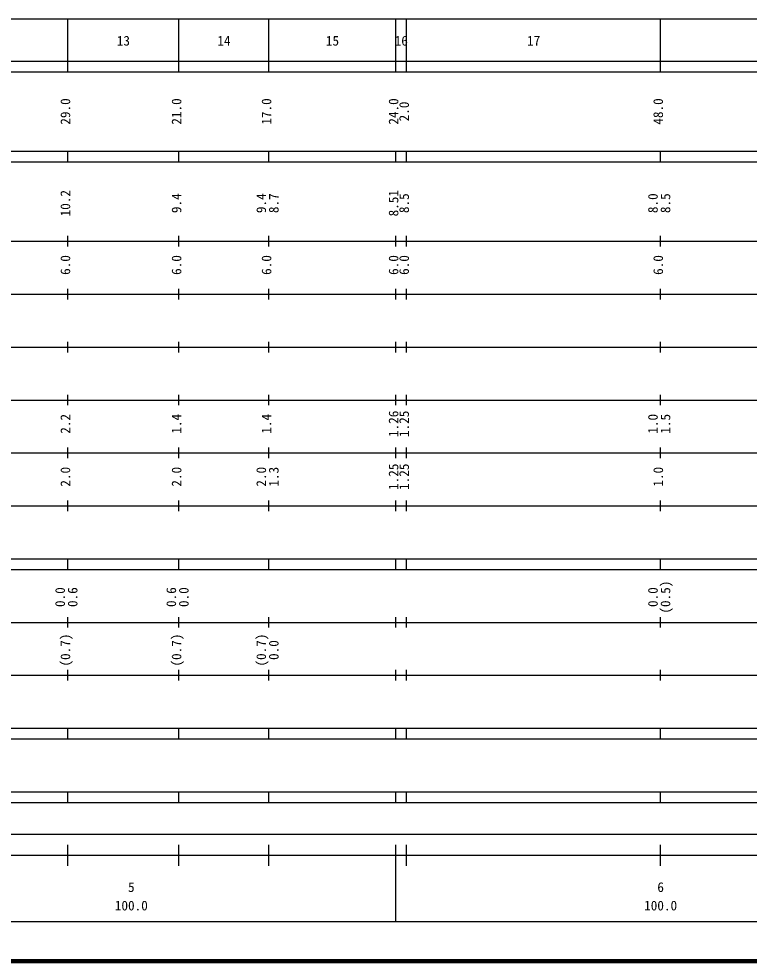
# Model space of a CAD drawing. Units: millimetres on the paper, enlarged 1000 times. Extents: x 40000 to 680000, y 20000 to 380000.
# Drawn here: x 296748 to 434725, y 20000 to 198000 of the extents above; entities that cross this region are included whole.
import ezdxf
from ezdxf.enums import TextEntityAlignment as Align

# ---------------------------------------------------------------- set-up
doc = ezdxf.new("R2010")
doc.units = ezdxf.units.MM
doc.header["$LTSCALE"] = 1000
doc.layers.add('M-TTL', color=2, linetype='Continuous', lineweight=140)
doc.layers.add('M-TTL-BAND', color=7, linetype='Continuous', lineweight=25)
doc.styles.add('ＭＳ ゴシック', font='')
doc.styles.get('ＭＳ ゴシック').set_extended_font_data('MS Gothic')

msp = doc.modelspace()

# ---------------------------------------------------------------- linework, layer by layer
at = {"layer": 'M-TTL'}
msp.add_line((40000, 20000), (680000, 20000), dxfattribs=at)
at = {"layer": 'M-TTL-BAND'}
for p, q in [((68000, 198000), (579000, 198000)), ((306000, 188000), (306000, 198000)), ((327000, 188000), (327000, 198000)), ((344000, 188000), (344000, 198000)), ((368000, 188000), (368000, 198000)), ((370000, 188000), (370000, 198000)), ((418000, 188000), (418000, 198000)), ((40000, 190000), (579000, 190000)), ((40000, 188000), (579000, 188000)), ((40000, 173000), (579000, 173000)), ((306000, 171000), (306000, 173000)), ((327000, 171000), (327000, 173000)), ((344000, 171000), (344000, 173000)), ((368000, 171000), (368000, 173000)), ((370000, 171000), (370000, 173000)), ((418000, 171000), (418000, 173000)), ((40000, 171000), (579000, 171000)), ((306000, 155000), (306000, 157000)), ((327000, 155000), (327000, 157000)), ((344000, 155000), (344000, 157000)), ((368000, 155000), (368000, 157000)), ((370000, 155000), (370000, 157000)), ((418000, 155000), (418000, 157000)), ((40000, 156000), (579000, 156000)), ((46000, 146000), (579000, 146000)), ((306000, 145000), (306000, 147000)), ((327000, 145000), (327000, 147000)), ((344000, 145000), (344000, 147000)), ((368000, 145000), (368000, 147000)), ((370000, 145000), (370000, 147000)), ((418000, 145000), (418000, 147000)), ((52000, 136000), (579000, 136000)), ((306000, 135000), (306000, 137000)), ((327000, 135000), (327000, 137000)), ((344000, 135000), (344000, 137000)), ((368000, 135000), (368000, 137000)), ((370000, 135000), (370000, 137000)), ((418000, 135000), (418000, 137000)), ((306000, 125000), (306000, 127000)), ((327000, 125000), (327000, 127000)), ((344000, 125000), (344000, 127000)), ((368000, 125000), (368000, 127000)), ((370000, 125000), (370000, 127000)), ((418000, 125000), (418000, 127000)), ((46000, 126000), (579000, 126000)), ((52000, 116000), (579000, 116000)), ((306000, 115000), (306000, 117000)), ((327000, 115000), (327000, 117000)), ((344000, 115000), (344000, 117000)), ((368000, 115000), (368000, 117000)), ((370000, 115000), (370000, 117000)), ((418000, 115000), (418000, 117000)), ((306000, 105000), (306000, 107000)), ((327000, 105000), (327000, 107000)), ((344000, 105000), (344000, 107000)), ((368000, 105000), (368000, 107000)), ((370000, 105000), (370000, 107000)), ((418000, 105000), (418000, 107000)), ((46000, 106000), (579000, 106000)), ((40000, 96000), (579000, 96000)), ((306000, 94000), (306000, 96000)), ((327000, 94000), (327000, 96000)), ((344000, 94000), (344000, 96000)), ((368000, 94000), (368000, 96000)), ((370000, 94000), (370000, 96000)), ((418000, 94000), (418000, 96000)), ((40000, 94000), (579000, 94000)), ((49000, 84000), (579000, 84000)), ((306000, 83000), (306000, 85000)), ((327000, 83000), (327000, 85000)), ((344000, 83000), (344000, 85000)), ((368000, 83000), (368000, 85000)), ((370000, 83000), (370000, 85000)), ((418000, 83000), (418000, 85000)), ((306000, 73000), (306000, 75000)), ((327000, 73000), (327000, 75000)), ((344000, 73000), (344000, 75000)), ((368000, 73000), (368000, 75000)), ((370000, 73000), (370000, 75000)), ((418000, 73000), (418000, 75000)), ((40000, 74000), (579000, 74000)), ((40000, 64000), (579000, 64000)), ((306000, 62000), (306000, 64000)), ((327000, 62000), (327000, 64000)), ((344000, 62000), (344000, 64000)), ((368000, 62000), (368000, 64000)), ((370000, 62000), (370000, 64000)), ((418000, 62000), (418000, 64000)), ((40000, 62000), (579000, 62000)), ((40000, 52000), (579000, 52000)), ((306000, 50000), (306000, 52000)), ((327000, 50000), (327000, 52000)), ((344000, 50000), (344000, 52000)), ((368000, 50000), (368000, 52000)), ((370000, 50000), (370000, 52000)), ((418000, 50000), (418000, 52000)), ((40000, 50000), (579000, 50000)), ((71000, 44000), (572000, 44000)), ((306000, 38000), (306000, 42000)), ((327000, 38000), (327000, 42000)), ((344000, 38000), (344000, 42000)), ((368000, 27500), (368000, 42000)), ((370000, 38000), (370000, 42000)), ((418000, 38000), (418000, 42000)), ((40000, 40000), (579000, 40000)), ((68000, 27500), (579000, 27500))]:
    msp.add_line(p, q, dxfattribs=at)

# ---------------------------------------------------------------- texts
at = {"layer": 'M-TTL-BAND', "style": 'ＭＳ ゴシック'}
for s, p in [('13', (316500, 192405)), ('14', (335500, 192405)), ('15', (356000, 192405)), ('16', (369000, 192405)), ('17', (394000, 192405)), ('5', (318000, 32523)), ('6', (418000, 32523)), ('100.0', (318000, 29033)), ('100.0', (418000, 29033))]:
    msp.add_text(s, height=1833, dxfattribs=at).set_placement(p, align=Align.BOTTOM_CENTER)
for s, p in [('29.0', (307000, 180500)), ('21.0', (328000, 180500)), ('17.0', (345000, 180500)), ('24.0', (369000, 180500)), ('2.0', (371000, 180500)), ('48.0', (419000, 180500)), ('10.2', (307000, 163174)), ('8.51', (369000, 163174)), ('9.4', (328000, 163174)), ('9.4', (344000, 163174)), ('8.7', (346370, 163174)), ('8.5', (371000, 163174)), ('8.0', (418000, 163174)), ('8.5', (420370, 163174)), ('6.0', (307000, 151500)), ('6.0', (328000, 151500)), ('6.0', (345000, 151500)), ('6.0', (369000, 151500)), ('6.0', (371000, 151500)), ('6.0', (419000, 151500)), ('2.2', (307000, 121500)), ('1.4', (328000, 121500)), ('1.4', (345000, 121500)), ('1.26', (369000, 121500)), ('1.25', (371000, 121500)), ('1.0', (418000, 121500)), ('1.5', (420370, 121500)), ('2.0', (307000, 111500)), ('2.0', (328000, 111500)), ('2.0', (344000, 111500)), ('1.3', (346370, 111500)), ('1.25', (369000, 111500)), ('1.25', (371000, 111500)), ('1.0', (419000, 111500)), ('(0.5)', (420370, 88764)), ('0.0', (306000, 88764)), ('0.6', (308370, 88764)), ('0.6', (327000, 88764)), ('0.0', (329370, 88764)), ('0.0', (418000, 88764)), ('(0.7)', (307000, 78764)), ('(0.7)', (328000, 78764)), ('(0.7)', (344000, 78764)), ('0.0', (346370, 78764))]:
    msp.add_text(s, height=1833, rotation=90, dxfattribs=at).set_placement(p, align=Align.BOTTOM_CENTER)

doc.saveas('drawing.dxf')
